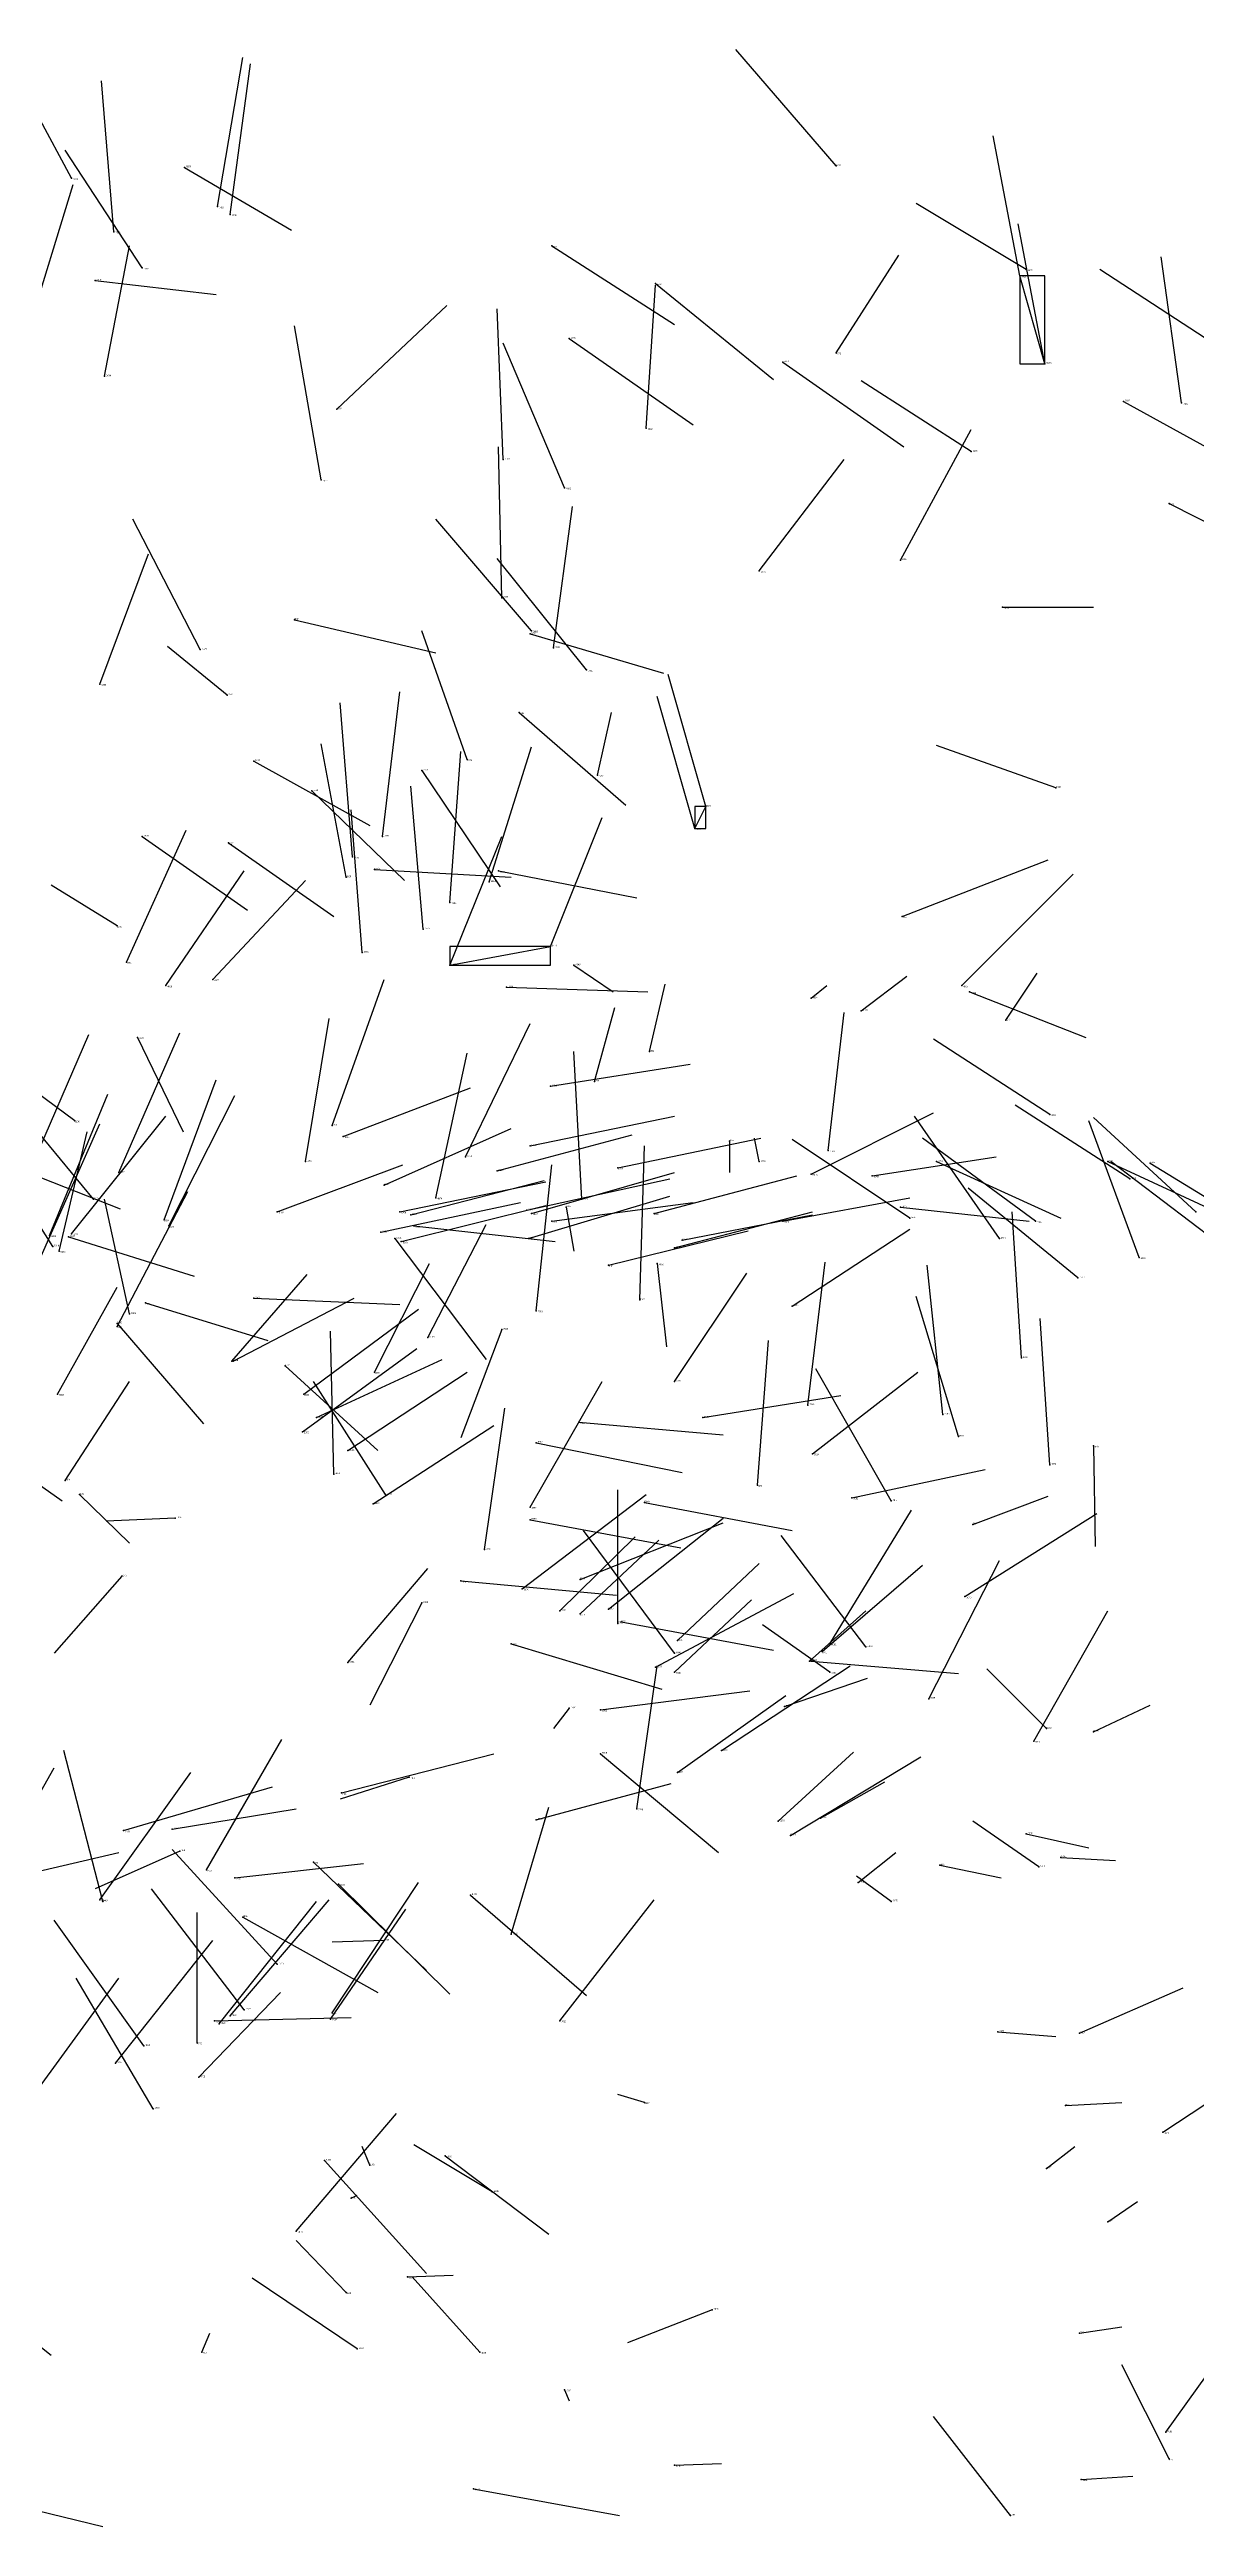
# Model space of a CAD drawing. Extents: x 59.1 to 70.8, y 600.3 to 605.1.
# Drawn here: x 69.2 to 69.93, y 603.482 to 605.059 of the extents above; entities that cross this region are included whole.
import ezdxf

# ---------------------------------------------------------------- set-up
doc = ezdxf.new("R2010")
doc.units = 0
for name, color, linetype in [('Clients', 3, 'CONTINUOUS'), ('Facilities', 3, 'CONTINUOUS'), ('Facilities_lines', 3, 'CONTINUOUS'), ('Min_max_boxes', 1, 'CONTINUOUS'), ('Normals', 1, 'CONTINUOUS'), ('Source_points', 5, 'CONTINUOUS'), ('Text', 3, 'CONTINUOUS')]:
    doc.layers.add(name, color=color, linetype=linetype)

msp = doc.modelspace()

# ---------------------------------------------------------------- linework, layer by layer
at = {"layer": 'Clients', "color": 5}
for p in [(69.818, 604.915, 455.871), (69.618, 604.577, 460.288), (69.519, 604.488, 455.076)]:
    msp.add_point(p, dxfattribs=at)
at = {"layer": 'Facilities', "color": 3}
for p in [(69.701, 604.985, 456.302), (69.214, 604.977, 460.756), (69.286, 604.984, 456.403), (69.307, 604.959, 455.384), (69.315, 604.954, 455.407), (69.241, 604.943, 460.148), (69.52, 604.934, 456.419), (69.229, 604.912, 456.496), (69.259, 604.92, 460.801), (69.586, 604.91, 456.348), (69.822, 604.919, 454.43), (69.531, 604.875, 456.322), (69.667, 604.86, 456.389), (69.701, 604.866, 457.469), (69.834, 604.859, 455.869), (69.235, 604.851, 457.386), (69.383, 604.83, 461.245), (69.884, 604.835, 456.959), (69.921, 604.834, 455.8), (69.58, 604.818, 455.248), (69.489, 604.798, 459.627), (69.787, 604.803, 454.495), (69.373, 604.785, 457.711), (69.528, 604.78, 457.222), (69.913, 604.77, 456.886), (69.742, 604.734, 457.528), (69.652, 604.727, 457.211), (69.488, 604.71, 459.651), (69.807, 604.704, 454.424), (69.356, 604.696, 456.437), (69.506, 604.687, 456.749), (69.507, 604.689, 455.925), (69.296, 604.677, 460.173), (69.521, 604.678, 459.459), (69.232, 604.655, 455.006), (69.542, 604.664, 455.881), (69.313, 604.648, 449.664), (69.499, 604.637, 455.927), (69.466, 604.607, 460.099), (69.33, 604.606, 455.951), (69.437, 604.6, 460.388), (69.549, 604.597, 454.37), (69.367, 604.587, 455.888), (69.841, 604.589, 456.964), (69.611, 604.563, 460.304), (69.259, 604.558, 455.925), (69.314, 604.554, 455.902), (69.393, 604.545, 457.666), (69.412, 604.558, 459.56), (69.389, 604.532, 457.629), (69.407, 604.537, 456.473), (69.48, 604.529, 455.105), (69.486, 604.536, 456.645), (69.455, 604.516, 459.757), (69.243, 604.501, 449.652), (69.438, 604.499, 458.185), (69.743, 604.507, 457.259), (69.399, 604.484, 458.217), (69.249, 604.478, 459.494), (69.304, 604.467, 458.3), (69.455, 604.476, 455.059), (69.534, 604.476, 457.524), (69.274, 604.463, 458.307), (69.491, 604.462, 456.688), (69.685, 604.455, 457.643), (69.781, 604.463, 457.259), (69.786, 604.459, 457.022), (69.717, 604.447, 454.365), (69.809, 604.441, 454.316), (69.256, 604.43, 457.382), (69.582, 604.421, 454.426), (69.547, 604.402, 454.431), (69.519, 604.399, 456.719), (69.216, 604.377, 456.094), (69.38, 604.374, 454.566), (69.837, 604.381, 457.155), (69.387, 604.367, 456.343), (69.465, 604.354, 455.045), (69.506, 604.361, 456.565), (69.633, 604.364, 457.632), (69.696, 604.358, 459.814), (69.244, 604.344, 454.628), (69.363, 604.351, 455.207), (69.485, 604.345, 456.491), (69.562, 604.347, 456.6), (69.652, 604.351, 457.556), (69.685, 604.343, 454.967), (69.724, 604.342, 456.851), (69.765, 604.351, 457.066), (69.874, 604.351, 457.114), (69.888, 604.34, 457.105), (69.901, 604.35, 457.191), (69.228, 604.327, 456.064), (69.413, 604.336, 456.398), (69.446, 604.328, 458.171), (69.539, 604.327, 458.24), (69.273, 604.314, 454.578), (69.276, 604.31, 458.383), (69.345, 604.319, 456.321), (69.423, 604.319, 456.583), (69.43, 604.317, 456.46), (69.432, 604.31, 456.859), (69.504, 604.32, 456.549), (69.507, 604.318, 456.616), (69.52, 604.313, 456.789), (69.529, 604.322, 457.563), (69.585, 604.318, 456.657), (69.667, 604.313, 456.827), (69.742, 604.322, 456.91), (69.748, 604.315, 456.974), (69.828, 604.313, 457.017), (69.93, 604.319, 457.382), (69.2, 604.304, 454.662), (69.202, 604.297, 456.046), (69.206, 604.294, 454.333), (69.212, 604.303, 456.23), (69.214, 604.305, 458.414), (69.411, 604.306, 456.521), (69.42, 604.302, 456.946), (69.424, 604.3, 456.617), (69.505, 604.302, 456.657), (69.598, 604.296, 456.734), (69.603, 604.301, 456.799), (69.805, 604.302, 457.137), (69.556, 604.285, 456.572), (69.587, 604.286, 457.508), (69.855, 604.277, 457.071), (69.894, 604.29, 457.312), (69.261, 604.261, 456.225), (69.33, 604.264, 456.938), (69.576, 604.263, 458.166), (69.243, 604.248, 456.099), (69.243, 604.246, 454.695), (69.251, 604.254, 457.377), (69.488, 604.244, 459.314), (69.51, 604.256, 459.967), (69.673, 604.259, 454.803), (69.441, 604.239, 454.973), (69.316, 604.224, 459.282), (69.317, 604.224, 456.321), (69.35, 604.221, 456.099), (69.407, 604.217, 455.05), (69.819, 604.226, 457.435), (69.205, 604.203, 459.401), (69.362, 604.203, 456.292), (69.598, 604.211, 454.995), (69.37, 604.188, 456.393), (69.537, 604.185, 456.877), (69.616, 604.188, 456.765), (69.683, 604.196, 459.862), (69.769, 604.19, 457.38), (69.361, 604.179, 456.328), (69.39, 604.167, 456.346), (69.51, 604.172, 456.916), (69.686, 604.165, 454.813), (69.779, 604.176, 457.309), (69.865, 604.17, 459.665), (69.381, 604.152, 458.258), (69.837, 604.158, 457.428), (69.21, 604.148, 459.224), (69.219, 604.139, 457.339), (69.406, 604.133, 456.4), (69.414, 604.139, 457.344), (69.579, 604.134, 456.859), (69.651, 604.145, 459.989), (69.711, 604.137, 456.714), (69.736, 604.135, 457.253), (69.28, 604.124, 449.815), (69.506, 604.131, 458.205), (69.506, 604.123, 456.849), (69.788, 604.12, 454.776), (69.477, 604.104, 459.824), (69.246, 604.087, 454.298), (69.437, 604.07, 459.297), (69.462, 604.084, 456.716), (69.501, 604.079, 456.451), (69.538, 604.085, 456.497), (69.783, 604.074, 456.626), (69.525, 604.065, 454.616), (69.538, 604.063, 454.556), (69.556, 604.066, 454.787), (69.562, 604.057, 459.973), (69.564, 604.058, 456.81), (69.494, 604.044, 456.831), (69.6, 604.046, 454.594), (69.692, 604.039, 458.059), (69.697, 604.044, 456.19), (69.72, 604.042, 457.401), (69.39, 604.032, 454.863), (69.586, 604.029, 456.542), (69.598, 604.038, 457.243), (69.598, 604.026, 454.547), (69.684, 604.033, 454.585), (69.685, 604.033, 456.832), (69.697, 604.026, 457.523), (69.76, 604.009, 456.188), (69.531, 604.003, 457.489), (69.551, 604.002, 456.575), (69.668, 604.004, 454.786), (69.628, 603.976, 456.587), (69.827, 603.982, 456.186), (69.835, 603.99, 457.476), (69.865, 603.988, 454.474), (69.551, 603.974, 457.138), (69.6, 603.962, 456.634), (69.386, 603.949, 461.487), (69.429, 603.959, 449.839), (69.51, 603.932, 462.068), (69.574, 603.939, 459.601), (69.664, 603.931, 456.697), (69.691, 603.933, 454.561), (69.247, 603.925, 461.407), (69.278, 603.926, 462.012), (69.672, 603.922, 456.632), (69.822, 603.923, 454.75), (69.283, 603.912, 449.519), (69.3, 603.9, 459.158), (69.368, 603.905, 456.843), (69.767, 603.903, 454.804), (69.83, 603.902, 457.595), (69.844, 603.908, 454.701), (69.232, 603.881, 458.987), (69.318, 603.895, 462.014), (69.384, 603.891, 456.797), (69.468, 603.884, 457.108), (69.715, 603.892, 454.578), (69.234, 603.88, 458.29), (69.323, 603.87, 457.219), (69.736, 603.88, 456.787), (69.413, 603.855, 454.558), (69.494, 603.859, 459.365), (69.345, 603.84, 456.802), (69.305, 603.804, 461.968), (69.308, 603.802, 458.915), (69.315, 603.807, 459.114), (69.324, 603.811, 456.815), (69.379, 603.805, 459.182), (69.38, 603.809, 458.79), (69.525, 603.804, 458.6), (69.26, 603.788, 456.846), (69.294, 603.79, 458.101), (69.804, 603.797, 454.508), (69.856, 603.796, 456.784), (69.242, 603.777, 458.98), (69.295, 603.768, 458.374), (69.266, 603.748, 456.785), (69.579, 603.752, 457.457), (69.847, 603.75, 454.48), (69.909, 603.733, 456.823), (69.375, 603.715, 457.063), (69.404, 603.712, 457.567), (69.452, 603.718, 457.352), (69.835, 603.71, 454.785), (69.482, 603.695, 457.377), (69.392, 603.691, 454.757), (69.874, 603.676, 454.787), (69.357, 603.67, 458.866), (69.389, 603.631, 457.434), (69.428, 603.641, 454.734), (69.622, 603.62, 449.419), (69.856, 603.605, 454.779), (69.297, 603.593, 457.53), (69.396, 603.595, 457.388), (69.474, 603.593, 457.48), (69.528, 603.569, 454.642), (69.911, 603.542, 457.485), (69.598, 603.521, 454.792), (69.913, 603.525, 458.138), (69.47, 603.506, 461.191), (69.857, 603.512, 454.797), (69.812, 603.489, 458.064)]:
    msp.add_point(p, dxfattribs=at)
at = {"layer": 'Facilities_lines', "color": 3}
for p, q in [((69.834, 604.859, 455.869), (69.818, 604.915, 455.871)), ((69.611, 604.563, 460.304), (69.618, 604.577, 460.288)), ((69.455, 604.476, 455.059), (69.519, 604.488, 455.076))]:
    msp.add_line(p, q, dxfattribs=at)
at = {"layer": 'Min_max_boxes', "color": 1}
for p, q in [((69.834, 604.915, 455.869), (69.818, 604.915, 455.869)), ((69.818, 604.915, 455.869), (69.818, 604.859, 455.869)), ((69.834, 604.915, 455.871), (69.818, 604.915, 455.871)), ((69.818, 604.915, 455.871), (69.818, 604.859, 455.871)), ((69.818, 604.915, 455.869), (69.818, 604.915, 455.871)), ((69.834, 604.859, 455.869), (69.834, 604.915, 455.869)), ((69.834, 604.859, 455.871), (69.834, 604.915, 455.871)), ((69.834, 604.915, 455.869), (69.834, 604.915, 455.871)), ((69.818, 604.859, 455.869), (69.834, 604.859, 455.869)), ((69.818, 604.859, 455.871), (69.834, 604.859, 455.871)), ((69.818, 604.859, 455.869), (69.818, 604.859, 455.871)), ((69.834, 604.859, 455.869), (69.834, 604.859, 455.871)), ((69.618, 604.577, 460.288), (69.611, 604.577, 460.288)), ((69.611, 604.577, 460.288), (69.611, 604.563, 460.288)), ((69.618, 604.577, 460.304), (69.611, 604.577, 460.304)), ((69.611, 604.577, 460.304), (69.611, 604.563, 460.304)), ((69.611, 604.577, 460.288), (69.611, 604.577, 460.304)), ((69.618, 604.563, 460.288), (69.618, 604.577, 460.288)), ((69.618, 604.563, 460.304), (69.618, 604.577, 460.304)), ((69.618, 604.577, 460.288), (69.618, 604.577, 460.304)), ((69.611, 604.563, 460.288), (69.618, 604.563, 460.288)), ((69.611, 604.563, 460.304), (69.618, 604.563, 460.304)), ((69.611, 604.563, 460.288), (69.611, 604.563, 460.304)), ((69.618, 604.563, 460.288), (69.618, 604.563, 460.304)), ((69.519, 604.488, 455.059), (69.455, 604.488, 455.059)), ((69.455, 604.488, 455.059), (69.455, 604.476, 455.059)), ((69.519, 604.488, 455.076), (69.455, 604.488, 455.076)), ((69.455, 604.488, 455.076), (69.455, 604.476, 455.076)), ((69.455, 604.488, 455.059), (69.455, 604.488, 455.076)), ((69.519, 604.476, 455.059), (69.519, 604.488, 455.059)), ((69.519, 604.476, 455.076), (69.519, 604.488, 455.076)), ((69.519, 604.488, 455.059), (69.519, 604.488, 455.076)), ((69.455, 604.476, 455.059), (69.519, 604.476, 455.059)), ((69.455, 604.476, 455.076), (69.519, 604.476, 455.076)), ((69.455, 604.476, 455.059), (69.455, 604.476, 455.076)), ((69.519, 604.476, 455.059), (69.519, 604.476, 455.076))]:
    msp.add_line(p, q, dxfattribs=at)
at = {"layer": 'Normals', "color": 1}
for p, q in [((69.214, 604.977, 460.756), (69.171, 605.057, 460.715)), ((69.307, 604.959, 455.384), (69.323, 605.054, 455.358)), ((69.315, 604.954, 455.407), (69.328, 605.05, 455.383)), ((69.701, 604.985, 456.302), (69.637, 605.059, 456.324)), ((69.241, 604.943, 460.148), (69.233, 605.039, 460.122)), ((69.818, 604.915, 455.871), (69.801, 605.004, 455.913)), ((69.259, 604.92, 460.801), (69.21, 604.995, 460.757)), ((69.186, 604.878, 461.107), (69.215, 604.973, 461.114)), ((69.286, 604.984, 456.403), (69.354, 604.944, 456.341)), ((69.822, 604.919, 454.43), (69.752, 604.961, 454.372)), ((69.834, 604.859, 455.869), (69.817, 604.948, 455.911)), ((69.235, 604.851, 457.386), (69.251, 604.934, 457.439)), ((69.52, 604.934, 456.419), (69.598, 604.884, 456.381)), ((69.701, 604.866, 457.469), (69.741, 604.928, 457.537)), ((69.921, 604.834, 455.8), (69.908, 604.927, 455.834)), ((69.229, 604.912, 456.496), (69.306, 604.903, 456.432)), ((69.58, 604.818, 455.248), (69.586, 604.909, 455.208)), ((69.586, 604.91, 456.348), (69.661, 604.849, 456.323)), ((69.941, 604.872, 456.792), (69.869, 604.919, 456.844)), ((69.383, 604.83, 461.245), (69.453, 604.896, 461.273)), ((69.489, 604.798, 459.627), (69.485, 604.894, 459.598)), ((69.373, 604.785, 457.711), (69.356, 604.883, 457.706)), ((69.531, 604.875, 456.322), (69.61, 604.82, 456.294)), ((69.528, 604.78, 457.222), (69.489, 604.872, 457.211)), ((69.667, 604.86, 456.389), (69.744, 604.806, 456.354)), ((69.787, 604.803, 454.495), (69.717, 604.848, 454.44)), ((69.884, 604.835, 456.959), (69.96, 604.793, 456.909)), ((69.742, 604.734, 457.528), (69.787, 604.817, 457.561)), ((69.488, 604.71, 459.651), (69.486, 604.806, 459.624)), ((69.652, 604.727, 457.211), (69.706, 604.798, 457.256)), ((69.521, 604.678, 459.459), (69.533, 604.768, 459.417)), ((69.913, 604.77, 456.886), (69.99, 604.731, 456.836)), ((69.296, 604.677, 460.173), (69.253, 604.76, 460.137)), ((69.507, 604.689, 455.925), (69.446, 604.76, 455.96)), ((69.232, 604.655, 455.006), (69.263, 604.738, 454.96)), ((69.542, 604.664, 455.881), (69.485, 604.735, 455.923)), ((69.807, 604.704, 454.424), (69.865, 604.704, 454.505)), ((69.356, 604.696, 456.437), (69.446, 604.675, 456.398)), ((69.466, 604.607, 460.099), (69.437, 604.689, 460.05)), ((69.506, 604.687, 456.749), (69.591, 604.662, 456.702)), ((69.313, 604.648, 449.664), (69.275, 604.679, 449.751)), ((69.618, 604.577, 460.288), (69.594, 604.661, 460.239)), ((69.393, 604.545, 457.666), (69.385, 604.643, 457.649)), ((69.412, 604.558, 459.56), (69.423, 604.65, 459.521)), ((69.611, 604.563, 460.304), (69.587, 604.647, 460.255)), ((69.499, 604.637, 455.927), (69.567, 604.578, 455.883)), ((69.549, 604.597, 454.37), (69.558, 604.637, 454.461)), ((69.389, 604.532, 457.629), (69.373, 604.617, 457.578)), ((69.455, 604.516, 459.757), (69.462, 604.612, 459.73)), ((69.48, 604.529, 455.105), (69.507, 604.615, 455.061)), ((69.841, 604.589, 456.964), (69.765, 604.616, 457.023)), ((69.33, 604.606, 455.951), (69.404, 604.565, 455.898)), ((69.437, 604.6, 460.388), (69.487, 604.526, 460.434)), ((69.367, 604.587, 455.888), (69.426, 604.53, 455.831)), ((69.399, 604.484, 458.217), (69.392, 604.575, 458.257)), ((69.438, 604.499, 458.185), (69.43, 604.59, 458.225)), ((69.249, 604.478, 459.494), (69.287, 604.562, 459.454)), ((69.519, 604.488, 455.076), (69.552, 604.57, 455.03)), ((69.259, 604.558, 455.925), (69.326, 604.511, 455.868)), ((69.314, 604.554, 455.902), (69.381, 604.507, 455.844)), ((69.455, 604.476, 455.059), (69.488, 604.558, 455.013)), ((69.743, 604.507, 457.259), (69.836, 604.543, 457.252)), ((69.274, 604.463, 458.307), (69.324, 604.536, 458.354)), ((69.304, 604.467, 458.3), (69.363, 604.53, 458.351)), ((69.407, 604.537, 456.473), (69.494, 604.532, 456.423)), ((69.486, 604.536, 456.645), (69.574, 604.519, 456.601)), ((69.781, 604.463, 457.259), (69.852, 604.534, 457.259)), ((69.243, 604.501, 449.652), (69.201, 604.527, 449.739)), ((69.38, 604.374, 454.566), (69.413, 604.467, 454.551)), ((69.534, 604.476, 457.524), (69.559, 604.459, 457.619)), ((69.717, 604.447, 454.365), (69.746, 604.469, 454.458)), ((69.809, 604.441, 454.316), (69.829, 604.471, 454.409)), ((69.491, 604.462, 456.688), (69.581, 604.459, 456.645)), ((69.547, 604.402, 454.431), (69.56, 604.449, 454.518)), ((69.582, 604.421, 454.426), (69.592, 604.464, 454.516)), ((69.685, 604.455, 457.643), (69.695, 604.463, 457.742)), ((69.786, 604.459, 457.022), (69.86, 604.43, 456.961)), ((69.244, 604.344, 454.628), (69.283, 604.433, 454.604)), ((69.363, 604.351, 455.207), (69.378, 604.442, 455.168)), ((69.465, 604.354, 455.045), (69.506, 604.439, 455.012)), ((69.696, 604.358, 459.814), (69.706, 604.446, 459.768)), ((69.216, 604.377, 456.094), (69.147, 604.428, 456.146)), ((69.187, 604.344, 454.688), (69.225, 604.432, 454.659)), ((69.256, 604.43, 457.382), (69.285, 604.37, 457.457)), ((69.446, 604.328, 458.171), (69.466, 604.42, 458.205)), ((69.539, 604.327, 458.24), (69.534, 604.421, 458.275)), ((69.837, 604.381, 457.155), (69.763, 604.429, 457.203)), ((69.273, 604.314, 454.578), (69.306, 604.403, 454.547)), ((69.519, 604.399, 456.719), (69.608, 604.413, 456.676)), ((69.228, 604.327, 456.064), (69.172, 604.395, 456.111)), ((69.2, 604.304, 454.662), (69.237, 604.394, 454.638)), ((69.276, 604.31, 458.383), (69.318, 604.393, 458.42)), ((69.387, 604.367, 456.343), (69.468, 604.398, 456.294)), ((69.888, 604.34, 457.105), (69.815, 604.387, 457.154)), ((69.202, 604.297, 456.046), (69.156, 604.37, 456.096)), ((69.193, 604.287, 454.699), (69.232, 604.375, 454.671)), ((69.206, 604.294, 454.333), (69.224, 604.37, 454.27)), ((69.214, 604.305, 458.414), (69.274, 604.38, 458.442)), ((69.413, 604.336, 456.398), (69.494, 604.372, 456.353)), ((69.506, 604.361, 456.565), (69.598, 604.38, 456.53)), ((69.685, 604.343, 454.967), (69.763, 604.382, 455.015)), ((69.805, 604.302, 457.137), (69.751, 604.38, 457.169)), ((69.894, 604.29, 457.312), (69.862, 604.377, 457.35)), ((69.93, 604.319, 457.382), (69.865, 604.379, 457.428)), ((69.485, 604.345, 456.491), (69.571, 604.368, 456.445)), ((69.562, 604.347, 456.6), (69.653, 604.366, 456.562)), ((69.576, 604.263, 458.166), (69.579, 604.361, 458.187)), ((69.633, 604.364, 457.632), (69.633, 604.344, 457.73)), ((69.652, 604.351, 457.556), (69.649, 604.366, 457.655)), ((69.748, 604.315, 456.974), (69.673, 604.365, 457.017)), ((69.724, 604.342, 456.851), (69.803, 604.354, 456.792)), ((69.828, 604.313, 457.017), (69.756, 604.366, 457.061)), ((69.166, 604.352, 456.22), (69.245, 604.321, 456.166)), ((69.345, 604.319, 456.321), (69.425, 604.349, 456.269)), ((69.423, 604.319, 456.583), (69.516, 604.338, 456.551)), ((69.43, 604.317, 456.46), (69.515, 604.339, 456.413)), ((69.504, 604.32, 456.549), (69.595, 604.34, 456.512)), ((69.507, 604.318, 456.616), (69.598, 604.344, 456.583)), ((69.51, 604.256, 459.967), (69.52, 604.349, 459.932)), ((69.585, 604.318, 456.657), (69.676, 604.342, 456.624)), ((69.765, 604.351, 457.066), (69.844, 604.315, 457.017)), ((69.874, 604.351, 457.114), (69.952, 604.315, 457.062)), ((69.943, 604.3, 457.201), (69.876, 604.351, 457.254)), ((69.901, 604.35, 457.191), (69.976, 604.304, 457.143)), ((69.251, 604.254, 457.377), (69.235, 604.327, 457.311)), ((69.243, 604.246, 454.695), (69.288, 604.332, 454.671)), ((69.411, 604.306, 456.521), (69.5, 604.325, 456.479)), ((69.424, 604.3, 456.617), (69.516, 604.323, 456.586)), ((69.505, 604.302, 456.657), (69.595, 604.329, 456.624)), ((69.52, 604.313, 456.789), (69.61, 604.325, 456.747)), ((69.667, 604.313, 456.827), (69.748, 604.328, 456.77)), ((69.855, 604.277, 457.071), (69.785, 604.334, 457.115)), ((69.432, 604.31, 456.859), (69.522, 604.3, 456.816)), ((69.441, 604.239, 454.973), (69.478, 604.311, 454.915)), ((69.529, 604.322, 457.563), (69.534, 604.294, 457.659)), ((69.556, 604.285, 456.572), (69.645, 604.307, 456.531)), ((69.598, 604.296, 456.734), (69.686, 604.319, 456.692)), ((69.603, 604.301, 456.799), (69.686, 604.317, 456.745)), ((69.673, 604.259, 454.803), (69.748, 604.308, 454.847)), ((69.742, 604.322, 456.91), (69.824, 604.313, 456.854)), ((69.819, 604.226, 457.435), (69.813, 604.319, 457.471)), ((69.212, 604.303, 456.23), (69.292, 604.278, 456.175)), ((69.42, 604.302, 456.946), (69.478, 604.225, 456.92)), ((69.316, 604.224, 459.282), (69.364, 604.279, 459.213)), ((69.407, 604.217, 455.05), (69.442, 604.286, 454.986)), ((69.587, 604.286, 457.508), (69.593, 604.233, 457.593)), ((69.598, 604.211, 454.995), (69.644, 604.28, 454.94)), ((69.683, 604.196, 459.862), (69.694, 604.287, 459.821)), ((69.769, 604.19, 457.38), (69.759, 604.285, 457.41)), ((69.205, 604.203, 459.401), (69.243, 604.271, 459.338)), ((69.261, 604.261, 456.225), (69.339, 604.237, 456.167)), ((69.317, 604.224, 456.321), (69.394, 604.264, 456.272)), ((69.33, 604.264, 456.938), (69.423, 604.26, 456.975)), ((69.779, 604.176, 457.309), (69.752, 604.265, 457.346)), ((69.243, 604.248, 456.099), (69.298, 604.184, 456.045)), ((69.362, 604.203, 456.292), (69.435, 604.257, 456.25)), ((69.488, 604.244, 459.314), (69.462, 604.175, 459.381)), ((69.837, 604.158, 457.428), (69.831, 604.251, 457.463)), ((69.361, 604.179, 456.328), (69.434, 604.232, 456.286)), ((69.381, 604.152, 458.258), (69.379, 604.243, 458.3)), ((69.651, 604.145, 459.989), (69.658, 604.237, 459.951)), ((69.35, 604.221, 456.099), (69.409, 604.167, 456.039)), ((69.37, 604.188, 456.393), (69.45, 604.225, 456.346)), ((69.39, 604.167, 456.346), (69.466, 604.217, 456.304)), ((69.686, 604.165, 454.813), (69.753, 604.217, 454.867)), ((69.736, 604.135, 457.253), (69.688, 604.219, 457.28)), ((69.21, 604.148, 459.224), (69.251, 604.211, 459.158)), ((69.414, 604.139, 457.344), (69.368, 604.211, 457.293)), ((69.506, 604.131, 458.205), (69.552, 604.211, 458.244)), ((69.616, 604.188, 456.765), (69.704, 604.202, 456.72)), ((69.406, 604.133, 456.4), (69.483, 604.183, 456.36)), ((69.477, 604.104, 459.824), (69.49, 604.194, 459.783)), ((69.537, 604.185, 456.877), (69.629, 604.177, 456.838)), ((69.154, 604.173, 457.306), (69.208, 604.135, 457.381)), ((69.51, 604.172, 456.916), (69.603, 604.153, 456.884)), ((69.865, 604.17, 459.665), (69.866, 604.106, 459.742)), ((69.711, 604.137, 456.714), (69.796, 604.155, 456.665)), ((69.219, 604.139, 457.339), (69.251, 604.108, 457.428)), ((69.501, 604.079, 456.451), (69.58, 604.139, 456.435)), ((69.562, 604.057, 459.973), (69.562, 604.142, 459.921)), ((69.579, 604.134, 456.859), (69.673, 604.116, 456.83)), ((69.788, 604.12, 454.776), (69.836, 604.138, 454.862)), ((69.28, 604.124, 449.815), (69.236, 604.122, 449.905)), ((69.506, 604.123, 456.849), (69.602, 604.105, 456.827)), ((69.538, 604.085, 456.497), (69.629, 604.121, 456.478)), ((69.556, 604.066, 454.787), (69.629, 604.124, 454.75)), ((69.697, 604.044, 456.19), (69.749, 604.129, 456.181)), ((69.783, 604.074, 456.626), (69.867, 604.127, 456.613)), ((69.525, 604.065, 454.616), (69.573, 604.112, 454.69)), ((69.538, 604.063, 454.556), (69.588, 604.11, 454.629)), ((69.598, 604.038, 457.243), (69.54, 604.116, 457.267)), ((69.72, 604.042, 457.401), (69.666, 604.113, 457.445)), ((69.246, 604.087, 454.298), (69.203, 604.038, 454.374)), ((69.39, 604.032, 454.863), (69.441, 604.092, 454.802)), ((69.6, 604.046, 454.594), (69.652, 604.095, 454.664)), ((69.692, 604.039, 458.059), (69.756, 604.094, 458.113)), ((69.76, 604.009, 456.188), (69.805, 604.097, 456.205)), ((69.437, 604.07, 459.297), (69.404, 604.005, 459.365)), ((69.462, 604.084, 456.716), (69.561, 604.075, 456.703)), ((69.586, 604.029, 456.542), (69.674, 604.076, 456.539)), ((69.598, 604.026, 454.547), (69.647, 604.072, 454.621)), ((69.564, 604.058, 456.81), (69.661, 604.04, 456.791)), ((69.697, 604.026, 457.523), (69.654, 604.056, 457.608)), ((69.684, 604.033, 454.585), (69.72, 604.065, 454.673)), ((69.827, 603.982, 456.186), (69.874, 604.065, 456.217)), ((69.494, 604.044, 456.831), (69.59, 604.015, 456.831)), ((69.574, 603.939, 459.601), (69.587, 604.03, 459.562)), ((69.628, 603.976, 456.587), (69.71, 604.03, 456.604)), ((69.685, 604.033, 456.832), (69.779, 604.025, 456.799)), ((69.835, 603.99, 457.476), (69.797, 604.028, 457.561)), ((69.551, 604.002, 456.575), (69.646, 604.014, 456.547)), ((69.6, 603.962, 456.634), (69.669, 604.011, 456.687)), ((69.668, 604.004, 454.786), (69.721, 604.022, 454.869)), ((69.531, 604.003, 457.489), (69.521, 603.99, 457.588)), ((69.865, 603.988, 454.474), (69.901, 604.005, 454.566)), ((69.234, 603.88, 458.29), (69.209, 603.976, 458.305)), ((69.3, 603.9, 459.158), (69.348, 603.983, 459.129)), ((69.154, 603.879, 459.105), (69.203, 603.965, 459.094)), ((69.232, 603.881, 458.987), (69.29, 603.962, 458.976)), ((69.386, 603.949, 461.487), (69.483, 603.974, 461.482)), ((69.551, 603.974, 457.138), (69.626, 603.911, 457.117)), ((69.664, 603.931, 456.697), (69.712, 603.975, 456.773)), ((69.672, 603.922, 456.632), (69.755, 603.972, 456.656)), ((69.247, 603.925, 461.407), (69.342, 603.953, 461.392)), ((69.429, 603.959, 449.839), (69.385, 603.945, 449.928)), ((69.51, 603.932, 462.068), (69.596, 603.955, 462.114)), ((69.691, 603.933, 454.561), (69.732, 603.956, 454.649)), ((69.278, 603.926, 462.012), (69.357, 603.939, 462.072)), ((69.494, 603.859, 459.365), (69.518, 603.94, 459.312)), ((69.83, 603.902, 457.595), (69.788, 603.931, 457.681)), ((69.345, 603.84, 456.802), (69.278, 603.913, 456.818)), ((69.822, 603.923, 454.75), (69.862, 603.914, 454.841)), ((69.149, 603.889, 461.868), (69.244, 603.911, 461.892)), ((69.283, 603.912, 449.519), (69.229, 603.888, 449.6)), ((69.318, 603.895, 462.014), (69.4, 603.904, 462.07)), ((69.368, 603.905, 456.843), (69.44, 603.836, 456.837)), ((69.715, 603.892, 454.578), (69.739, 603.911, 454.673)), ((69.767, 603.903, 454.804), (69.806, 603.895, 454.896)), ((69.844, 603.908, 454.701), (69.879, 603.906, 454.795)), ((69.324, 603.811, 456.815), (69.265, 603.888, 456.838)), ((69.315, 603.807, 459.114), (69.378, 603.881, 459.092)), ((69.38, 603.809, 458.79), (69.435, 603.892, 458.787)), ((69.384, 603.891, 456.797), (69.455, 603.821, 456.798)), ((69.468, 603.884, 457.108), (69.542, 603.82, 457.088)), ((69.525, 603.804, 458.6), (69.585, 603.881, 458.622)), ((69.736, 603.88, 456.787), (69.714, 603.896, 456.883)), ((69.26, 603.788, 456.846), (69.203, 603.868, 456.864)), ((69.294, 603.79, 458.101), (69.294, 603.873, 458.046)), ((69.308, 603.802, 458.915), (69.37, 603.88, 458.905)), ((69.323, 603.87, 457.219), (69.409, 603.822, 457.204)), ((69.379, 603.805, 459.182), (69.427, 603.875, 459.129)), ((69.242, 603.777, 458.98), (69.304, 603.855, 458.967)), ((69.413, 603.855, 454.558), (69.38, 603.854, 454.652)), ((69.185, 603.75, 459.113), (69.244, 603.831, 459.116)), ((69.266, 603.748, 456.785), (69.217, 603.831, 456.812)), ((69.295, 603.768, 458.374), (69.347, 603.822, 458.44)), ((69.856, 603.796, 456.784), (69.922, 603.825, 456.715)), ((69.305, 603.804, 461.968), (69.392, 603.806, 462.017)), ((69.804, 603.797, 454.508), (69.841, 603.794, 454.601)), ((69.909, 603.733, 456.823), (69.971, 603.774, 456.756)), ((69.579, 603.752, 457.457), (69.562, 603.757, 457.555)), ((69.357, 603.67, 458.866), (69.421, 603.745, 458.851)), ((69.847, 603.75, 454.48), (69.883, 603.752, 454.573)), ((69.404, 603.712, 457.567), (69.399, 603.724, 457.666)), ((69.482, 603.695, 457.377), (69.432, 603.725, 457.458)), ((69.835, 603.71, 454.785), (69.853, 603.724, 454.882)), ((69.375, 603.715, 457.063), (69.44, 603.643, 457.036)), ((69.452, 603.718, 457.352), (69.518, 603.668, 457.296)), ((69.392, 603.691, 454.757), (69.396, 603.693, 454.857)), ((69.874, 603.676, 454.787), (69.893, 603.689, 454.884)), ((69.389, 603.631, 457.434), (69.357, 603.664, 457.523)), ((69.129, 603.648, 456.866), (69.201, 603.591, 456.826)), ((69.396, 603.595, 457.388), (69.329, 603.64, 457.447)), ((69.428, 603.641, 454.734), (69.457, 603.642, 454.83)), ((69.474, 603.593, 457.48), (69.431, 603.641, 457.557)), ((69.622, 603.62, 449.419), (69.568, 603.599, 449.5)), ((69.911, 603.542, 457.485), (69.964, 603.616, 457.445)), ((69.297, 603.593, 457.53), (69.302, 603.605, 457.629)), ((69.856, 603.605, 454.779), (69.883, 603.609, 454.875)), ((69.913, 603.525, 458.138), (69.883, 603.585, 458.212)), ((69.528, 603.569, 454.642), (69.531, 603.562, 454.742)), ((69.812, 603.489, 458.064), (69.763, 603.552, 458.124)), ((69.598, 603.521, 454.792), (69.628, 603.522, 454.887)), ((69.147, 603.503, 461.149), (69.234, 603.482, 461.105)), ((69.47, 603.506, 461.191), (69.563, 603.489, 461.16)), ((69.857, 603.512, 454.797), (69.89, 603.514, 454.891))]:
    msp.add_line(p, q, dxfattribs=at)
at = {"layer": 'Source_points', "color": 5}
for p in [(69.701, 604.985, 456.302), (69.214, 604.977, 460.756), (69.286, 604.984, 456.403), (69.307, 604.959, 455.384), (69.315, 604.954, 455.407), (69.241, 604.943, 460.148), (69.52, 604.934, 456.419), (69.229, 604.912, 456.496), (69.259, 604.92, 460.801), (69.586, 604.91, 456.348), (69.818, 604.915, 455.871), (69.822, 604.919, 454.43), (69.531, 604.875, 456.322), (69.667, 604.86, 456.389), (69.701, 604.866, 457.469), (69.834, 604.859, 455.869), (69.235, 604.851, 457.386), (69.383, 604.83, 461.245), (69.884, 604.835, 456.959), (69.921, 604.834, 455.8), (69.58, 604.818, 455.248), (69.489, 604.798, 459.627), (69.787, 604.803, 454.495), (69.373, 604.785, 457.711), (69.528, 604.78, 457.222), (69.913, 604.77, 456.886), (69.742, 604.734, 457.528), (69.652, 604.727, 457.211), (69.488, 604.71, 459.651), (69.807, 604.704, 454.424), (69.356, 604.696, 456.437), (69.506, 604.687, 456.749), (69.507, 604.689, 455.925), (69.296, 604.677, 460.173), (69.521, 604.678, 459.459), (69.232, 604.655, 455.006), (69.542, 604.664, 455.881), (69.313, 604.648, 449.664), (69.499, 604.637, 455.927), (69.466, 604.607, 460.099), (69.33, 604.606, 455.951), (69.437, 604.6, 460.388), (69.549, 604.597, 454.37), (69.367, 604.587, 455.888), (69.618, 604.577, 460.288), (69.841, 604.589, 456.964), (69.611, 604.563, 460.304), (69.259, 604.558, 455.925), (69.314, 604.554, 455.902), (69.393, 604.545, 457.666), (69.412, 604.558, 459.56), (69.389, 604.532, 457.629), (69.407, 604.537, 456.473), (69.48, 604.529, 455.105), (69.486, 604.536, 456.645), (69.455, 604.516, 459.757), (69.243, 604.501, 449.652), (69.438, 604.499, 458.185), (69.743, 604.507, 457.259), (69.399, 604.484, 458.217), (69.519, 604.488, 455.076), (69.249, 604.478, 459.494), (69.304, 604.467, 458.3), (69.455, 604.476, 455.059), (69.534, 604.476, 457.524), (69.274, 604.463, 458.307), (69.491, 604.462, 456.688), (69.685, 604.455, 457.643), (69.781, 604.463, 457.259), (69.786, 604.459, 457.022), (69.717, 604.447, 454.365), (69.809, 604.441, 454.316), (69.256, 604.43, 457.382), (69.582, 604.421, 454.426), (69.547, 604.402, 454.431), (69.519, 604.399, 456.719), (69.216, 604.377, 456.094), (69.38, 604.374, 454.566), (69.837, 604.381, 457.155), (69.387, 604.367, 456.343), (69.465, 604.354, 455.045), (69.506, 604.361, 456.565), (69.633, 604.364, 457.632), (69.696, 604.358, 459.814), (69.244, 604.344, 454.628), (69.363, 604.351, 455.207), (69.485, 604.345, 456.491), (69.562, 604.347, 456.6), (69.652, 604.351, 457.556), (69.685, 604.343, 454.967), (69.724, 604.342, 456.851), (69.765, 604.351, 457.066), (69.874, 604.351, 457.114), (69.888, 604.34, 457.105), (69.901, 604.35, 457.191), (69.228, 604.327, 456.064), (69.413, 604.336, 456.398), (69.446, 604.328, 458.171), (69.539, 604.327, 458.24), (69.273, 604.314, 454.578), (69.276, 604.31, 458.383), (69.345, 604.319, 456.321), (69.423, 604.319, 456.583), (69.43, 604.317, 456.46), (69.432, 604.31, 456.859), (69.504, 604.32, 456.549), (69.507, 604.318, 456.616), (69.52, 604.313, 456.789), (69.529, 604.322, 457.563), (69.585, 604.318, 456.657), (69.667, 604.313, 456.827), (69.742, 604.322, 456.91), (69.748, 604.315, 456.974), (69.828, 604.313, 457.017), (69.93, 604.319, 457.382), (69.2, 604.304, 454.662), (69.202, 604.297, 456.046), (69.206, 604.294, 454.333), (69.212, 604.303, 456.23), (69.214, 604.305, 458.414), (69.411, 604.306, 456.521), (69.42, 604.302, 456.946), (69.424, 604.3, 456.617), (69.505, 604.302, 456.657), (69.598, 604.296, 456.734), (69.603, 604.301, 456.799), (69.805, 604.302, 457.137), (69.556, 604.285, 456.572), (69.587, 604.286, 457.508), (69.855, 604.277, 457.071), (69.894, 604.29, 457.312), (69.261, 604.261, 456.225), (69.33, 604.264, 456.938), (69.576, 604.263, 458.166), (69.243, 604.248, 456.099), (69.243, 604.246, 454.695), (69.251, 604.254, 457.377), (69.488, 604.244, 459.314), (69.51, 604.256, 459.967), (69.673, 604.259, 454.803), (69.441, 604.239, 454.973), (69.316, 604.224, 459.282), (69.317, 604.224, 456.321), (69.35, 604.221, 456.099), (69.407, 604.217, 455.05), (69.819, 604.226, 457.435), (69.205, 604.203, 459.401), (69.362, 604.203, 456.292), (69.598, 604.211, 454.995), (69.37, 604.188, 456.393), (69.537, 604.185, 456.877), (69.616, 604.188, 456.765), (69.683, 604.196, 459.862), (69.769, 604.19, 457.38), (69.361, 604.179, 456.328), (69.39, 604.167, 456.346), (69.51, 604.172, 456.916), (69.686, 604.165, 454.813), (69.779, 604.176, 457.309), (69.865, 604.17, 459.665), (69.381, 604.152, 458.258), (69.837, 604.158, 457.428), (69.21, 604.148, 459.224), (69.219, 604.139, 457.339), (69.406, 604.133, 456.4), (69.414, 604.139, 457.344), (69.579, 604.134, 456.859), (69.651, 604.145, 459.989), (69.711, 604.137, 456.714), (69.736, 604.135, 457.253), (69.28, 604.124, 449.815), (69.506, 604.131, 458.205), (69.506, 604.123, 456.849), (69.788, 604.12, 454.776), (69.477, 604.104, 459.824), (69.246, 604.087, 454.298), (69.437, 604.07, 459.297), (69.462, 604.084, 456.716), (69.501, 604.079, 456.451), (69.538, 604.085, 456.497), (69.783, 604.074, 456.626), (69.525, 604.065, 454.616), (69.538, 604.063, 454.556), (69.556, 604.066, 454.787), (69.562, 604.057, 459.973), (69.564, 604.058, 456.81), (69.494, 604.044, 456.831), (69.6, 604.046, 454.594), (69.692, 604.039, 458.059), (69.697, 604.044, 456.19), (69.72, 604.042, 457.401), (69.39, 604.032, 454.863), (69.586, 604.029, 456.542), (69.598, 604.038, 457.243), (69.598, 604.026, 454.547), (69.684, 604.033, 454.585), (69.685, 604.033, 456.832), (69.697, 604.026, 457.523), (69.76, 604.009, 456.188), (69.531, 604.003, 457.489), (69.551, 604.002, 456.575), (69.668, 604.004, 454.786), (69.628, 603.976, 456.587), (69.827, 603.982, 456.186), (69.835, 603.99, 457.476), (69.865, 603.988, 454.474), (69.551, 603.974, 457.138), (69.6, 603.962, 456.634), (69.386, 603.949, 461.487), (69.429, 603.959, 449.839), (69.51, 603.932, 462.068), (69.574, 603.939, 459.601), (69.664, 603.931, 456.697), (69.691, 603.933, 454.561), (69.247, 603.925, 461.407), (69.278, 603.926, 462.012), (69.672, 603.922, 456.632), (69.822, 603.923, 454.75), (69.283, 603.912, 449.519), (69.3, 603.9, 459.158), (69.368, 603.905, 456.843), (69.767, 603.903, 454.804), (69.83, 603.902, 457.595), (69.844, 603.908, 454.701), (69.232, 603.881, 458.987), (69.318, 603.895, 462.014), (69.384, 603.891, 456.797), (69.468, 603.884, 457.108), (69.715, 603.892, 454.578), (69.234, 603.88, 458.29), (69.323, 603.87, 457.219), (69.736, 603.88, 456.787), (69.413, 603.855, 454.558), (69.494, 603.859, 459.365), (69.345, 603.84, 456.802), (69.305, 603.804, 461.968), (69.308, 603.802, 458.915), (69.315, 603.807, 459.114), (69.324, 603.811, 456.815), (69.379, 603.805, 459.182), (69.38, 603.809, 458.79), (69.525, 603.804, 458.6), (69.26, 603.788, 456.846), (69.294, 603.79, 458.101), (69.804, 603.797, 454.508), (69.856, 603.796, 456.784), (69.242, 603.777, 458.98), (69.295, 603.768, 458.374), (69.266, 603.748, 456.785), (69.579, 603.752, 457.457), (69.847, 603.75, 454.48), (69.909, 603.733, 456.823), (69.375, 603.715, 457.063), (69.404, 603.712, 457.567), (69.452, 603.718, 457.352), (69.835, 603.71, 454.785), (69.482, 603.695, 457.377), (69.392, 603.691, 454.757), (69.874, 603.676, 454.787), (69.357, 603.67, 458.866), (69.389, 603.631, 457.434), (69.428, 603.641, 454.734), (69.622, 603.62, 449.419), (69.856, 603.605, 454.779), (69.297, 603.593, 457.53), (69.396, 603.595, 457.388), (69.474, 603.593, 457.48), (69.528, 603.569, 454.642), (69.911, 603.542, 457.485), (69.598, 603.521, 454.792), (69.913, 603.525, 458.138), (69.47, 603.506, 461.191), (69.857, 603.512, 454.797), (69.812, 603.489, 458.064)]:
    msp.add_point(p, dxfattribs=at)

# ---------------------------------------------------------------- texts
at = {"layer": 'Text', "color": 3}
for s, p in [('5058', (69.287, 604.984, 456.403)), ('5095', (69.701, 604.985, 456.302)), ('7879', (69.215, 604.976, 460.756)), ('5426', (69.308, 604.958, 455.384)), ('5408', (69.316, 604.953, 455.407)), ('7882', (69.242, 604.942, 460.148)), ('5091', (69.52, 604.933, 456.419)), ('5100', (69.23, 604.912, 456.496)), ('7865', (69.26, 604.919, 460.801)), ('5094', (69.587, 604.909, 456.348)), ('5420', (69.819, 604.914, 455.871)), ('5278', (69.823, 604.918, 454.43)), ('5093', (69.532, 604.875, 456.322)), ('5073', (69.668, 604.86, 456.389)), ('4972', (69.701, 604.865, 457.469)), ('5436', (69.835, 604.859, 455.869)), ('5004', (69.236, 604.851, 457.386)), ('7784', (69.383, 604.83, 461.245)), ('5052', (69.885, 604.835, 456.959)), ('5425', (69.922, 604.833, 455.8)), ('5422', (69.581, 604.817, 455.248)), ('7860', (69.49, 604.798, 459.627)), ('5296', (69.788, 604.803, 454.495)), ('4949', (69.374, 604.784, 457.711)), ('4962', (69.529, 604.779, 457.222)), ('5043', (69.913, 604.769, 456.886)), ('4951', (69.743, 604.734, 457.528)), ('4976', (69.653, 604.726, 457.211)), ('7863', (69.489, 604.71, 459.651)), ('5299', (69.808, 604.703, 454.424)), ('5084', (69.356, 604.696, 456.437)), ('5044', (69.507, 604.687, 456.749)), ('5430', (69.508, 604.688, 455.925)), ('7878', (69.297, 604.677, 460.173)), ('7839', (69.522, 604.678, 459.459)), ('5398', (69.233, 604.654, 455.006)), ('5435', (69.543, 604.663, 455.881)), ('2004', (69.314, 604.648, 449.664)), ('5418', (69.499, 604.636, 455.927)), ('5431', (69.331, 604.606, 455.951)), ('7678', (69.466, 604.606, 460.099)), ('7871', (69.438, 604.6, 460.388)), ('5283', (69.55, 604.596, 454.37)), ('5433', (69.368, 604.587, 455.888)), ('7870', (69.618, 604.577, 460.288)), ('5046', (69.841, 604.589, 456.964)), ('5434', (69.26, 604.558, 455.925)), ('7856', (69.413, 604.558, 459.56)), ('7877', (69.612, 604.562, 460.304)), ('5427', (69.314, 604.553, 455.902)), ('4946', (69.394, 604.544, 457.666)), ('4959', (69.389, 604.532, 457.629)), ('5080', (69.407, 604.537, 456.473)), ('5414', (69.481, 604.529, 455.105)), ('5042', (69.487, 604.535, 456.645)), ('7854', (69.456, 604.515, 459.757)), ('2006', (69.243, 604.5, 449.652)), ('4879', (69.439, 604.499, 458.185)), ('4955', (69.743, 604.506, 457.259)), ('4876', (69.4, 604.484, 458.217)), ('5411', (69.52, 604.488, 455.076)), ('7864', (69.249, 604.477, 459.494)), ('4877', (69.305, 604.466, 458.3)), ('5404', (69.456, 604.476, 455.059)), ('4948', (69.535, 604.476, 457.524)), ('4868', (69.275, 604.462, 458.307)), ('5074', (69.492, 604.462, 456.688)), ('4964', (69.686, 604.455, 457.643)), ('4967', (69.782, 604.462, 457.259)), ('4982', (69.787, 604.458, 457.022)), ('5281', (69.718, 604.447, 454.365)), ('5277', (69.809, 604.441, 454.316)), ('4992', (69.257, 604.429, 457.382)), ('5301', (69.582, 604.421, 454.426)), ('5284', (69.547, 604.402, 454.431)), ('5061', (69.52, 604.399, 456.719)), ('5106', (69.216, 604.376, 456.094)), ('5306', (69.38, 604.374, 454.566)), ('4981', (69.838, 604.38, 457.155)), ('5111', (69.388, 604.366, 456.343)), ('5410', (69.466, 604.354, 455.045)), ('5070', (69.507, 604.361, 456.565)), ('4956', (69.633, 604.364, 457.632)), ('7853', (69.697, 604.357, 459.814)), ('5297', (69.245, 604.344, 454.628)), ('5397', (69.364, 604.351, 455.207)), ('5102', (69.486, 604.345, 456.491)), ('5079', (69.562, 604.346, 456.6)), ('4954', (69.653, 604.351, 457.556)), ('5313', (69.686, 604.342, 454.967)), ('5049', (69.725, 604.341, 456.851)), ('4974', (69.766, 604.351, 457.066)), ('4993', (69.874, 604.351, 457.114)), ('4960', (69.889, 604.34, 457.105)), ('4989', (69.901, 604.35, 457.191)), ('5119', (69.228, 604.327, 456.064)), ('5109', (69.413, 604.336, 456.398)), ('4874', (69.447, 604.327, 458.171)), ('4966', (69.529, 604.322, 457.563)), ('4873', (69.54, 604.327, 458.24)), ('5045', (69.743, 604.322, 456.91)), ('5294', (69.273, 604.313, 454.578)), ('4869', (69.276, 604.309, 458.383)), ('5103', (69.346, 604.318, 456.321)), ('5088', (69.412, 604.306, 456.521)), ('5090', (69.424, 604.318, 456.583)), ('5097', (69.431, 604.317, 456.46)), ('5086', (69.433, 604.309, 456.859)), ('5077', (69.505, 604.32, 456.549)), ('5047', (69.508, 604.317, 456.616)), ('5053', (69.52, 604.312, 456.789)), ('5060', (69.585, 604.317, 456.657)), ('5048', (69.668, 604.312, 456.827)), ('5057', (69.749, 604.315, 456.974)), ('4999', (69.829, 604.312, 457.017)), ('5292', (69.201, 604.303, 454.662)), ('5116', (69.203, 604.297, 456.046)), ('5272', (69.207, 604.293, 454.333)), ('5107', (69.213, 604.303, 456.23)), ('4878', (69.215, 604.304, 458.414)), ('5071', (69.421, 604.302, 456.946)), ('5063', (69.425, 604.299, 456.617)), ('5050', (69.505, 604.302, 456.657)), ('5066', (69.599, 604.296, 456.734)), ('5054', (69.603, 604.301, 456.799)), ('4977', (69.806, 604.302, 457.137)), ('5064', (69.556, 604.284, 456.572)), ('4963', (69.588, 604.285, 457.508)), ('4970', (69.856, 604.277, 457.071)), ('4969', (69.895, 604.289, 457.312)), ('5117', (69.261, 604.26, 456.225)), ('5087', (69.331, 604.264, 456.938)), ('4872', (69.576, 604.263, 458.166)), ('5319', (69.674, 604.259, 454.803)), ('5110', (69.243, 604.248, 456.099)), ('5308', (69.243, 604.245, 454.695)), ('5001', (69.252, 604.254, 457.377)), ('7836', (69.489, 604.244, 459.314)), ('7851', (69.511, 604.255, 459.967)), ('5298', (69.442, 604.239, 454.973)), ('5101', (69.317, 604.224, 456.321)), ('7848', (69.317, 604.224, 459.282)), ('5128', (69.35, 604.221, 456.099)), ('5395', (69.407, 604.216, 455.05)), ('5309', (69.599, 604.211, 454.995)), ('4950', (69.82, 604.226, 457.435)), ('7838', (69.206, 604.202, 459.401)), ('5108', (69.362, 604.202, 456.292)), ('7846', (69.684, 604.196, 459.862)), ('5114', (69.371, 604.188, 456.393)), ('5065', (69.538, 604.184, 456.877)), ('5056', (69.617, 604.188, 456.765)), ('4985', (69.77, 604.19, 457.38)), ('5072', (69.362, 604.178, 456.328)), ('5113', (69.391, 604.167, 456.346)), ('5062', (69.511, 604.172, 456.916)), ('5314', (69.687, 604.164, 454.813)), ('4988', (69.779, 604.176, 457.309)), ('7858', (69.865, 604.169, 459.665)), ('7834', (69.21, 604.148, 459.224)), ('4870', (69.382, 604.152, 458.258)), ('4968', (69.838, 604.158, 457.428)), ('5002', (69.219, 604.139, 457.339)), ('5112', (69.407, 604.133, 456.4)), ('4990', (69.415, 604.139, 457.344)), ('5068', (69.579, 604.134, 456.859)), ('7861', (69.651, 604.144, 459.989)), ('5082', (69.712, 604.136, 456.714)), ('4987', (69.737, 604.135, 457.253)), ('2008', (69.281, 604.124, 449.815)), ('4867', (69.507, 604.13, 458.205)), ('5059', (69.507, 604.123, 456.849)), ('5316', (69.788, 604.12, 454.776)), ('7850', (69.478, 604.104, 459.824)), ('5275', (69.246, 604.087, 454.298)), ('5089', (69.538, 604.085, 456.497)), ('7855', (69.438, 604.07, 459.297)), ('5069', (69.463, 604.083, 456.716)), ('5099', (69.502, 604.078, 456.451)), ('5076', (69.784, 604.073, 456.626)), ('5303', (69.526, 604.065, 454.616)), ('5312', (69.538, 604.062, 454.556)), ('5305', (69.556, 604.066, 454.787)), ('7852', (69.562, 604.057, 459.973)), ('5067', (69.564, 604.058, 456.81)), ('5081', (69.495, 604.043, 456.831)), ('4998', (69.599, 604.038, 457.243)), ('5311', (69.6, 604.046, 454.594)), ('4871', (69.692, 604.038, 458.059)), ('5092', (69.698, 604.043, 456.19)), ('4979', (69.721, 604.042, 457.401)), ('5302', (69.391, 604.032, 454.863)), ('5078', (69.587, 604.029, 456.542)), ('5310', (69.599, 604.025, 454.547)), ('5304', (69.684, 604.033, 454.585)), ('5051', (69.686, 604.033, 456.832)), ('4965', (69.698, 604.025, 457.523)), ('5085', (69.761, 604.009, 456.188)), ('4984', (69.532, 604.003, 457.489)), ('5083', (69.552, 604.001, 456.575)), ('5307', (69.669, 604.004, 454.786)), ('5502', (69.835, 603.99, 457.476)), ('5167', (69.629, 603.976, 456.587)), ('5511', (69.828, 603.981, 456.186)), ('5475', (69.865, 603.988, 454.474)), ('5505', (69.552, 603.974, 457.138)), ('5168', (69.6, 603.962, 456.634)), ('7741', (69.386, 603.948, 461.487)), ('1985', (69.43, 603.958, 449.839)), ('7736', (69.511, 603.932, 462.068)), ('7748', (69.575, 603.938, 459.601)), ('5173', (69.665, 603.931, 456.697)), ('5470', (69.692, 603.933, 454.561)), ('7739', (69.248, 603.924, 461.407)), ('7735', (69.279, 603.926, 462.012)), ('1992', (69.284, 603.912, 449.519)), ('5174', (69.672, 603.922, 456.632)), ('5469', (69.823, 603.923, 454.75)), ('7753', (69.3, 603.899, 459.158)), ('5170', (69.368, 603.904, 456.843)), ('5467', (69.767, 603.903, 454.804)), ('5503', (69.831, 603.902, 457.595)), ('5466', (69.844, 603.908, 454.701)), ('7744', (69.233, 603.88, 458.987)), ('5492', (69.234, 603.88, 458.29)), ('7737', (69.319, 603.894, 462.014)), ('5169', (69.385, 603.89, 456.797)), ('5478', (69.469, 603.884, 457.108)), ('5468', (69.716, 603.892, 454.578)), ('5175', (69.737, 603.88, 456.787)), ('4586', (69.323, 603.87, 457.219)), ('4708', (69.413, 603.855, 454.558)), ('7945', (69.495, 603.859, 459.365)), ('4746', (69.346, 603.84, 456.802)), ('7904', (69.306, 603.803, 461.968)), ('7929', (69.309, 603.802, 458.915)), ('7948', (69.316, 603.807, 459.114)), ('4677', (69.325, 603.811, 456.815)), ('7927', (69.38, 603.808, 458.79)), ('7947', (69.38, 603.804, 459.182)), ('7926', (69.526, 603.803, 458.6)), ('4668', (69.261, 603.788, 456.846)), ('4775', (69.294, 603.789, 458.101)), ('4714', (69.805, 603.797, 454.508)), ('4760', (69.856, 603.796, 456.784)), ('7925', (69.243, 603.777, 458.98)), ('4755', (69.296, 603.768, 458.374)), ('4620', (69.267, 603.748, 456.785)), ('4607', (69.579, 603.751, 457.457)), ('4632', (69.847, 603.75, 454.48)), ('4654', (69.91, 603.732, 456.823)), ('4599', (69.376, 603.715, 457.063)), ('4585', (69.404, 603.712, 457.567)), ('4609', (69.453, 603.717, 457.352)), ('4707', (69.835, 603.71, 454.785)), ('4715', (69.392, 603.691, 454.757)), ('4846', (69.483, 603.695, 457.377)), ('4825', (69.874, 603.676, 454.787)), ('7923', (69.358, 603.669, 458.866)), ('4605', (69.389, 603.63, 457.434)), ('4692', (69.428, 603.64, 454.734)), ('2028', (69.623, 603.62, 449.419)), ('4719', (69.856, 603.605, 454.779)), ('4600', (69.297, 603.592, 457.53)), ('4612', (69.397, 603.595, 457.388)), ('4608', (69.475, 603.592, 457.48)), ('4702', (69.529, 603.568, 454.642)), ('4583', (69.912, 603.542, 457.485)), ('4710', (69.599, 603.52, 454.792)), ('4761', (69.913, 603.524, 458.138)), ('8043', (69.471, 603.505, 461.191)), ('4831', (69.858, 603.511, 454.797)), ('4784', (69.812, 603.489, 458.064))]:
    msp.add_text(s, height=0.001, dxfattribs=at).set_placement(p)

doc.saveas('drawing.dxf')
